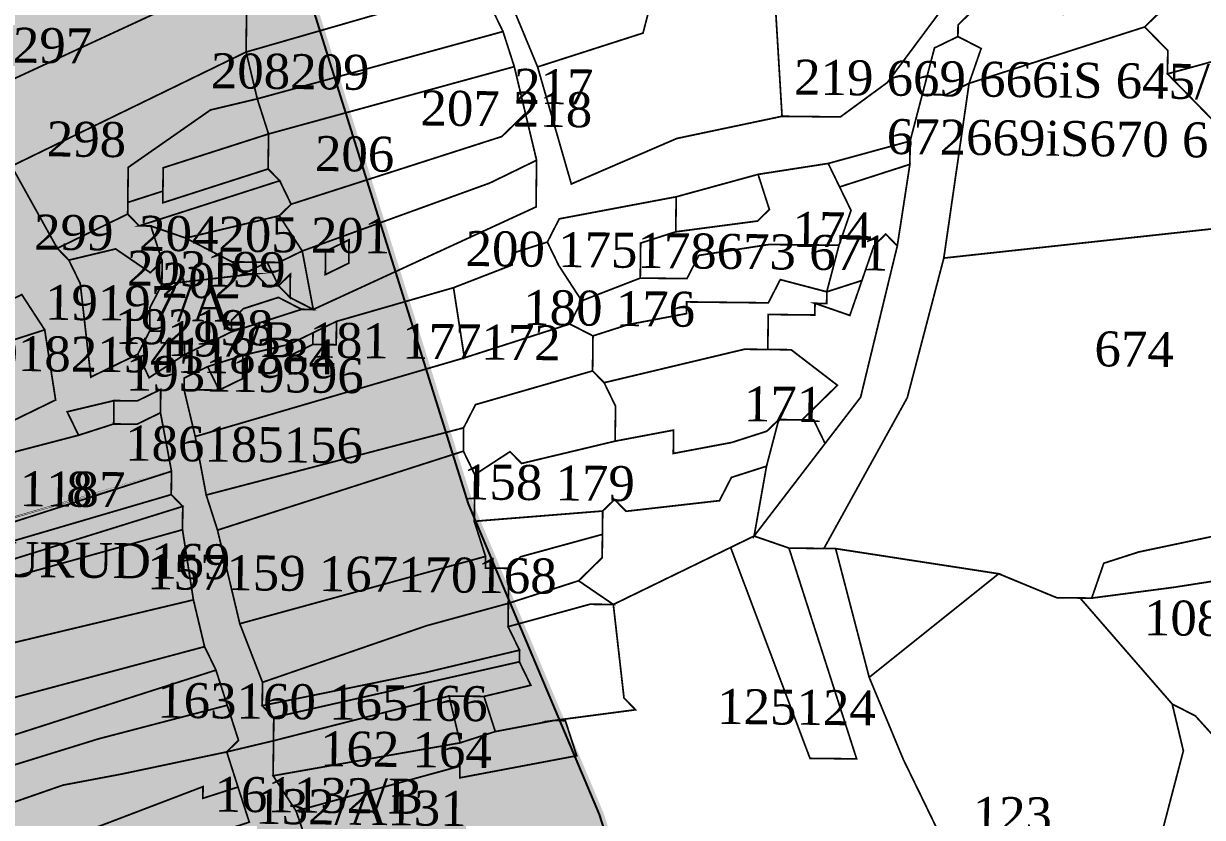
# Model space of a CAD drawing. Header units: metres. Extents: x 294533 to 301305, y 1963486 to 1977426.
# Drawn here: x 300433.3 to 300839.4, y 1966173.5 to 1966447 of the extents above; entities that cross this region are included whole.
import ezdxf

# ---------------------------------------------------------------- set-up
doc = ezdxf.new("R2010")
doc.units = ezdxf.units.M
for name, color, linetype in [('500M CRZ LINE', 11, 'Continuous'), ('NDZ-500M FROM CRZ', 2, 'Continuous'), ('SURVEY NO.', 7, 'Continuous'), ('SURVEY PLOT BOUNDARY', 35, 'Continuous')]:
    doc.layers.add(name, color=color, linetype=linetype)
doc.styles.get("Standard").update_dxf_attribs({"font": 'times.ttf'})

# ---------------------------------------------------------------- blocks, each defined once
blk = doc.blocks.new('45')
at = {"layer": 'NDZ-500M FROM CRZ'}
h = blk.add_hatch(dxfattribs=at)
h.set_pattern_fill('CROSS', color=256, scale=3.014525, angle=-0.6324)
h.set_pattern_definition([(359.36762, (281684.086, 1962845.993), (19.352338, 18.929796), [9.571116, -28.71335]), (89.36762, (281688.818, 1962841.155), (-18.929796, 19.352338), [9.571116, -28.71335])])
h.paths.add_polyline_path([(300691.31, 1965988.48), (300631.68, 1966174.54), (300586.64, 1966281.57), (300530.34, 1966461.07), (300471.96, 1966634.58), (300405.51, 1966804.15), (300367.05, 1966961.35), (300346.13, 1967027.39), (300337.62, 1967025.99), (300295.84, 1967023.42), (300255.36, 1967038.96), (300213.21, 1967043.45), (300166.47, 1967071.07), (300076.61, 1967175.81), (300040.48, 1967234.29), (299996.94, 1967295.07), (299945.31, 1967351.92), (299927.51, 1967370.7), (299905.39, 1967376.48), (299878.61, 1967367.88), (299888.92, 1967340.48), (299916.34, 1967275.86), (299920.22, 1967263.76), (299935.72, 1967211.33), (299959.39, 1967170.87), (299959.35, 1967166.85), (299967.25, 1967154.7), (299971.14, 1967142.6), (299974.98, 1967126.48), (299978.91, 1967118.39), (299994.58, 1967082.04), (299994.54, 1967078.02), (299998.43, 1967065.92), (300002.36, 1967057.83), (300013.97, 1967017.51), (300025.76, 1966993.26), (300029.73, 1966989.19), (300037.68, 1966981.07), (300053.49, 1966956.77), (300061.26, 1966932.57), (300069.17, 1966920.42), (300073.05, 1966908.32), (300072.92, 1966896.26), (300076.81, 1966884.15), (300080.69, 1966872.05), (300080.42, 1966847.94), (300088.37, 1966839.81), (300092.26, 1966827.7), (300096.15, 1966815.6), (300099.99, 1966799.48), (300103.87, 1966787.38), (300103.78, 1966779.34), (300107.71, 1966771.25), (300107.49, 1966751.16), (300110.27, 1966751.13), (300111.51, 1966751.11), (300111.47, 1966747.09), (300126.96, 1966694.66), (300134.78, 1966674.48), (300142.51, 1966646.25), (300162.16, 1966605.84), (300162.03, 1966593.78), (300173.73, 1966561.49), (300177.7, 1966557.43), (300181.63, 1966549.34), (300189.54, 1966537.19), (300193.42, 1966525.09), (300197.4, 1966521.03), (300205.21, 1966500.84), (300205.12, 1966492.8), (300209.1, 1966488.74), (300213.03, 1966480.66), (300212.94, 1966472.62), (300216.78, 1966456.5), (300216.65, 1966444.44), (300220.53, 1966432.33), (300220.4, 1966420.28), (300232.19, 1966396.03), (300232.15, 1966392.01), (300236.12, 1966387.94), (300236.08, 1966383.92), (300240.05, 1966379.86), (300243.98, 1966371.78), (300247.87, 1966359.67), (300251.75, 1966347.57), (300255.64, 1966335.47), (300259.61, 1966331.4), (300259.48, 1966319.35), (300263.32, 1966303.22), (300263.19, 1966291.17), (300290.56, 1966222.52), (300306.2, 1966182.15), (300306.15, 1966178.13), (300325.76, 1966133.7), (300353.09, 1966061.04), (300356.98, 1966048.93), (300360.91, 1966040.85), (300360.86, 1966036.83), (300364.79, 1966028.75), (300368.72, 1966020.66), (300368.59, 1966008.61), (300372.56, 1966004.54), (300372.43, 1965992.48), (300376.41, 1965988.42), (300376.27, 1965976.36), (300380.2, 1965968.28), (300384.09, 1965956.18), (300388.06, 1965952.11), (300388.02, 1965948.09), (300393.85, 1965929.94), (300395.83, 1965927.91), (300395.79, 1965923.89), (300399.68, 1965911.78), (300402.35, 1965911.75), (300403.69, 1965911.74), (300403.65, 1965907.72), (300407.54, 1965895.62), (300407.49, 1965891.6), (300411.42, 1965883.51), (300415.31, 1965871.41), (300419.19, 1965859.31), (300423.12, 1965851.23), (300423.08, 1965847.21), (300431.03, 1965839.08), (300438.93, 1965826.93), (300438.89, 1965822.91), (300446.79, 1965810.76), (300454.65, 1965794.6), (300458.63, 1965790.53), (300458.54, 1965782.5), (300466.44, 1965770.35), (300466.4, 1965766.33), (300474.17, 1965742.12), (300474.08, 1965734.08), (300478.01, 1965726), (300481.85, 1965709.88), (300485.74, 1965697.78), (300489.67, 1965689.69), (300493.55, 1965677.59), (300497.44, 1965665.49), (300501.33, 1965653.38), (300505.26, 1965645.3), (300505.21, 1965641.28), (300512.98, 1965617.08), (300516.96, 1965613.01), (300520.84, 1965600.91), (300524.73, 1965588.81), (300535.27, 1965572.61), (300535.27, 1965572.61), (300536.61, 1965572.6), (300536.56, 1965568.58), (300540.45, 1965556.47), (300548.44, 1965552.37), (300560.41, 1965544.19), (300560.37, 1965540.17), (300568.31, 1965532.05), (300580.28, 1965523.88), (300598.73, 1965495.53), (300600.07, 1965495.52), (300600.02, 1965491.5), (300607.97, 1965483.37), (300615.87, 1965471.22), (300619.89, 1965471.18), (300623.78, 1965459.08), (300627.71, 1965450.99), (300639.68, 1965442.82), (300655.49, 1965418.53), (300659.42, 1965410.44), (300663.39, 1965406.38), (300667.32, 1965398.3), (300679.18, 1965380.08), (300679.11, 1965374.05), (300683.09, 1965369.98), (300686.97, 1965357.88), (300686.93, 1965353.86), (300690.86, 1965345.78), (300690.77, 1965337.74), (300694.79, 1965337.69), (300714.3, 1965285.22), (300722.16, 1965269.05), (300737.75, 1965224.66), (300741.73, 1965220.6), (300745.61, 1965208.49), (300745.48, 1965196.44), (300749.32, 1965180.31), (300752.94, 1965144.09), (300756.78, 1965127.97), (300756.52, 1965103.86), (300752.36, 1965091.84), (300752.19, 1965075.76), (300748.03, 1965063.75), (300743.88, 1965051.74), (300739.73, 1965039.72), (300735.58, 1965027.71), (300727.41, 1965015.74), (300727.19, 1964995.64), (300739.15, 1964987.47), (300747.06, 1964975.32), (300755.01, 1964967.19), (300758.89, 1964955.09), (300766.8, 1964942.94), (300766.75, 1964938.92), (300770.73, 1964934.86), (300774.66, 1964926.78), (300778.54, 1964914.67), (300782.43, 1964902.57), (300786.31, 1964890.47), (300786.18, 1964878.41), (300790.07, 1964866.31), (300793.95, 1964854.21), (300797.97, 1964854.16), (300797.88, 1964846.12), (300801.81, 1964838.04), (300805.7, 1964825.94), (300809.58, 1964813.83), (300813.47, 1964801.73), (300813.34, 1964789.67), (300817.31, 1964785.61), (300817.09, 1964765.51), (300821.02, 1964757.43), (300820.89, 1964745.37), (300828.66, 1964721.16), (300828.08, 1964668.91), (300832.01, 1964660.83), (300843.98, 1964652.66), (300851.93, 1964644.53), (300859.83, 1964632.38), (300863.72, 1964620.28), (300867.65, 1964612.2), (300871.67, 1964612.15), (300875.55, 1964600.05), (300879.48, 1964591.96), (300887.34, 1964575.8), (300887.3, 1964571.78), (300891.18, 1964559.68), (300895.07, 1964547.57), (300899, 1964539.49), (300898.96, 1964535.47), (300906.82, 1964519.3), (300918.61, 1964495.05), (300922.54, 1964486.97), (300926.42, 1964474.87), (300930.31, 1964462.77), (300930.22, 1964454.73), (300938.04, 1964434.54), (300937.9, 1964422.48), (300941.83, 1964414.4), (300941.79, 1964410.38), (300945.76, 1964406.32), (300949.74, 1964402.25), (300957.69, 1964394.12), (300965.59, 1964381.98), (300973.49, 1964369.83), (300977.47, 1964365.77), (300985.42, 1964357.64), (300989.3, 1964345.54), (300997.21, 1964333.39), (301003.04, 1964315.23), (301005.02, 1964313.2), (301016.99, 1964305.03), (301020.97, 1964300.97), (301028.92, 1964292.84), (301036.86, 1964284.71), (301044.81, 1964276.58), (301052.72, 1964264.44), (301056.69, 1964260.37), (301056.65, 1964256.35), (301064.55, 1964244.21), (301068.48, 1964236.12), (301072.46, 1964232.06), (301072.41, 1964228.04), (301076.34, 1964219.96), (301080.32, 1964215.89), (301080.27, 1964211.87), (301084.2, 1964203.79), (301084.11, 1964195.75), (301088.04, 1964187.67), (301088, 1964183.65), (301091.97, 1964179.58), (301095.86, 1964167.48), (301103.54, 1964135.24), (301107.47, 1964127.15), (301111.36, 1964115.05), (301111.31, 1964111.03), (301123.15, 1964090.8), (301143.02, 1964070.48), (301147, 1964066.42), (301150.97, 1964062.36), (301158.92, 1964054.23), (301162.85, 1964046.14), (301166.82, 1964042.08), (301174.77, 1964033.95), (301178.7, 1964025.87), (301186.65, 1964017.74), (301193.19, 1964610.32), (301169.73, 1964669.16), (301146.87, 1964730.59), (301122.68, 1964776.21), (301104.01, 1964861.65), (301074.57, 1964969.7), (301049.22, 1965040.33), (301053.91, 1965100.57), (301047.16, 1965217.23), (301018.74, 1965326.51), (300977.17, 1965431.06), (300930.14, 1965540.11), (300905.45, 1965587.03), (300851.05, 1965657.56), (300803.49, 1965718.39), (300768.21, 1965799.18), (300737.12, 1965896)])
at = {"layer": '500M CRZ LINE', "ltscale": 0.1, "const_width": 3.01, "flags": 128}
blk.add_lwpolyline([(300346.13, 1967027.39), (300367.05, 1966961.35), (300405.51, 1966804.15), (300471.96, 1966634.58), (300530.34, 1966461.07), (300586.64, 1966281.57), (300631.68, 1966174.54), (300691.31, 1965988.48), (300737.12, 1965896), (300768.21, 1965799.18), (300803.49, 1965718.39), (300851.05, 1965657.56), (300905.45, 1965587.03)], dxfattribs=at)
at = {"layer": 'NDZ-500M FROM CRZ', "flags": 128}
blk.add_lwpolyline([(300905.45, 1965587.03), (300851.05, 1965657.56), (300803.49, 1965718.39), (300768.21, 1965799.18), (300737.12, 1965896), (300691.31, 1965988.48), (300631.68, 1966174.54), (300586.64, 1966281.57), (300530.34, 1966461.07), (300471.96, 1966634.58), (300405.51, 1966804.15), (300367.05, 1966961.35), (300346.13, 1967027.39)], dxfattribs=at)
at = {"layer": 'SURVEY PLOT BOUNDARY', "lineweight": 18, "const_width": 0.603}
for points in [[(300401.65, 1966454.45), (300405.53, 1966442.35), (300417.37, 1966422.12), (300429.16, 1966397.87), (300444.92, 1966369.56), (300448.9, 1966365.49), (300452.83, 1966357.41), (300456.49, 1966325.21), (300472.65, 1966333.07), (300476.58, 1966324.99), (300488.73, 1966332.9), (300504.89, 1966340.76), (300529.09, 1966348.53), (300533.11, 1966348.49), (300609.87, 1966383.82), (300610.05, 1966399.9), (300606.21, 1966416.02), (300602.37, 1966432.14), (300598.48, 1966444.24), (300590.62, 1966460.41)], [(300598.66, 1966460.32), (300610.4, 1966432.05), (300622.02, 1966391.72), (300658.36, 1966407.4), (300694.62, 1966415.04), (300714.71, 1966414.82), (300730.92, 1966426.7), (300763.56, 1966470.56)], [(300767.45, 1966458.46), (300755.26, 1966446.53), (300755.21, 1966442.51), (300747.13, 1966438.58), (300742.94, 1966422.55), (300738.74, 1966406.51), (300710.52, 1966398.79), (300686.36, 1966395.03), (300658.14, 1966387.3), (300617.86, 1966379.71), (300613.76, 1966371.71), (300601.66, 1966367.83), (300601.61, 1966363.81), (300581.43, 1966355.99), (300541.11, 1966344.38), (300533.02, 1966340.45), (300524.94, 1966336.52), (300508.82, 1966332.67), (300496.72, 1966328.79), (300488.64, 1966324.86), (300488.6, 1966320.84), (300492.44, 1966304.71), (300496.23, 1966284.57), (300500.12, 1966272.47), (300507.8, 1966240.23), (300515.62, 1966220.04), (300515.53, 1966212), (300519.5, 1966207.94), (300519.42, 1966199.9), (300503.3, 1966196.06), (300507.36, 1966200.03), (300503.47, 1966212.13), (300499.59, 1966224.24), (300495.66, 1966232.32), (300491.82, 1966248.44), (300488.06, 1966272.6), (300488.15, 1966280.64), (300484.18, 1966284.71), (300484.27, 1966292.74), (300480.47, 1966312.89), (300480.56, 1966320.93), (300472.48, 1966316.99), (300464.44, 1966317.08), (300464.35, 1966309.04), (300464.44, 1966317.08), (300448.32, 1966313.24), (300452.25, 1966305.16), (300363.57, 1966282.02)], [(300428.18, 1966309.44), (300444.34, 1966317.31), (300440.59, 1966341.47), (300432.69, 1966353.61)], [(300546.66, 1966119.2), (300527.19, 1966175.69), (300583.63, 1966191.15), (300583.58, 1966187.13), (300623.86, 1966194.73), (300619.97, 1966206.83), (300615.96, 1966206.87), (300644.13, 1966210.58), (300640.16, 1966214.65), (300636.49, 1966246.85), (300676.9, 1966266.5), (300704.24, 1966193.84), (300720.31, 1966193.66), (300697, 1966266.28), (300709.05, 1966266.14), (300713.07, 1966266.1), (300724.64, 1966221.75), (300736.39, 1966193.48), (300748.18, 1966169.23)], [(300713.07, 1966266.1), (300709.05, 1966266.14), (300713.07, 1966266.1)], [(300511.07, 1966171.85), (300507.18, 1966183.95), (300503.3, 1966196.06), (300519.42, 1966199.9), (300519.28, 1966187.84), (300527.19, 1966175.69), (300546.66, 1966119.2)]]:
    blk.add_lwpolyline(points, dxfattribs=at)
for points in [[(300562.8, 1966488.86), (300570.7, 1966476.71), (300582.8, 1966480.59), (300590.62, 1966460.41), (300509.98, 1966437.18), (300510.15, 1966453.26), (300502.21, 1966461.38), (300502.29, 1966469.42)], [(300714.71, 1966414.82), (300694.62, 1966415.04), (300691.22, 1966471.36), (300751.68, 1966486.77), (300763.56, 1966470.56), (300730.92, 1966426.7)], [(300502.21, 1966461.38), (300417.37, 1966422.12), (300405.53, 1966442.35), (300502.43, 1966481.48), (300502.29, 1966469.42)], [(300650.9, 1966459.74), (300646.71, 1966443.71), (300610.4, 1966432.05), (300598.66, 1966460.32), (300622.86, 1966468.09), (300626.74, 1966455.99), (300634.78, 1966455.9), (300634.96, 1966471.98), (300647.06, 1966475.87)], [(300847.34, 1966413.36), (300843.32, 1966413.4), (300827.42, 1966429.66), (300855.64, 1966437.38), (300867.83, 1966449.31), (300855.91, 1966461.5), (300876.18, 1966477.36), (300884.21, 1966477.27), (300892.21, 1966473.16), (300892.12, 1966465.12), (300867.7, 1966437.25)], [(300658.36, 1966407.4), (300622.02, 1966391.72), (300610.4, 1966432.05), (300646.71, 1966443.71), (300650.9, 1966459.74), (300691.22, 1966471.36), (300694.62, 1966415.04)], [(300509.98, 1966437.18), (300429.16, 1966397.87), (300417.37, 1966422.12), (300502.21, 1966461.38), (300510.15, 1966453.26)], [(300598.48, 1966444.24), (300513.82, 1966421.06), (300509.98, 1966437.18), (300590.62, 1966460.41)], [(300855.64, 1966437.38), (300827.42, 1966429.66), (300827.51, 1966437.69), (300819.56, 1966445.82), (300823.62, 1966449.8), (300835.77, 1966457.7), (300855.91, 1966461.5), (300867.83, 1966449.31)], [(300783.48, 1966454.26), (300791.47, 1966450.15), (300807.64, 1966458.01), (300815.63, 1966453.91), (300835.77, 1966457.7), (300823.62, 1966449.8), (300819.56, 1966445.82), (300807.46, 1966441.94), (300759.05, 1966426.39), (300763.21, 1966438.4), (300755.21, 1966442.51), (300755.26, 1966446.53), (300767.45, 1966458.46)], [(300602.37, 1966432.14), (300517.7, 1966408.95), (300513.82, 1966421.06), (300598.48, 1966444.24)], [(300850.96, 1966377.14), (300750.35, 1966366.19), (300759.05, 1966426.39), (300807.46, 1966441.94), (300819.56, 1966445.82), (300827.51, 1966437.69), (300827.42, 1966429.66), (300843.32, 1966413.4)], [(300759.05, 1966426.39), (300750.97, 1966422.46), (300742.94, 1966422.55), (300747.13, 1966438.58), (300755.21, 1966442.51), (300763.21, 1966438.4)], [(300469.17, 1966381.35), (300444.92, 1966369.56), (300429.16, 1966397.87), (300509.98, 1966437.18), (300513.82, 1966421.06), (300497.7, 1966417.22), (300469.34, 1966397.43), (300469.21, 1966385.37)], [(300598.08, 1966408.07), (300525.48, 1966384.75), (300521.55, 1966392.83), (300517.57, 1966396.9), (300517.7, 1966408.95), (300602.37, 1966432.14), (300606.21, 1966416.02)], [(300759.05, 1966426.39), (300750.35, 1966366.19), (300737.76, 1966318.09), (300709.05, 1966266.14), (300697, 1966266.28), (300684.99, 1966270.43), (300709.45, 1966302.32), (300721.69, 1966318.26), (300734.32, 1966370.38), (300738.65, 1966398.48), (300738.74, 1966406.51), (300742.94, 1966422.55), (300750.97, 1966422.46)], [(300481.31, 1966389.26), (300469.21, 1966385.37), (300469.34, 1966397.43), (300497.7, 1966417.22), (300513.82, 1966421.06), (300517.7, 1966408.95), (300481.4, 1966397.3)], [(300593.88, 1966392.03), (300529.32, 1966368.63), (300521.41, 1966380.77), (300525.48, 1966384.75), (300598.08, 1966408.07), (300606.21, 1966416.02), (300610.05, 1966399.9), (300601.97, 1966395.96)], [(300517.57, 1966396.9), (300481.27, 1966385.24), (300481.31, 1966389.26), (300481.4, 1966397.3), (300517.7, 1966408.95)], [(300738.65, 1966398.48), (300714.45, 1966390.7), (300710.52, 1966398.79), (300738.74, 1966406.51)], [(300609.87, 1966383.82), (300533.11, 1966348.49), (300529.32, 1966368.63), (300593.88, 1966392.03), (300601.97, 1966395.96), (300610.05, 1966399.9)], [(300665.96, 1966367.12), (300661.85, 1966359.12), (300645.77, 1966359.3), (300645.91, 1966371.36), (300658.01, 1966375.25), (300686.18, 1966378.96), (300690.25, 1966382.93), (300686.36, 1966395.03), (300710.52, 1966398.79), (300714.45, 1966390.7), (300718.38, 1966382.62), (300714.23, 1966370.61), (300690.11, 1966370.87)], [(300521.55, 1966392.83), (300473.14, 1966377.29), (300469.17, 1966381.35), (300469.21, 1966385.37), (300481.31, 1966389.26), (300481.27, 1966385.24), (300517.57, 1966396.9)], [(300738.65, 1966398.48), (300734.32, 1966370.38), (300730.35, 1966374.45), (300726.28, 1966370.47), (300722.13, 1966358.46), (300710.03, 1966354.57), (300709.99, 1966350.55), (300705.97, 1966350.6), (300705.92, 1966346.58), (300697.89, 1966346.67), (300689.85, 1966346.76), (300689.71, 1966334.7), (300681.68, 1966334.79), (300633.32, 1966323.26), (300629.34, 1966327.32), (300629.48, 1966339.38), (300641.58, 1966343.27), (300661.72, 1966347.07), (300661.76, 1966351.09), (300689.89, 1966350.77), (300694, 1966358.77), (300710.03, 1966354.57), (300714.23, 1966370.61), (300718.38, 1966382.62), (300714.45, 1966390.7)], [(300686.18, 1966378.96), (300658.01, 1966375.25), (300658.14, 1966387.3), (300686.36, 1966395.03), (300690.25, 1966382.93)], [(300521.41, 1966380.77), (300489.17, 1966373.09), (300477.16, 1966377.24), (300473.14, 1966377.29), (300521.55, 1966392.83), (300525.48, 1966384.75)], [(300645.77, 1966359.3), (300625.59, 1966351.48), (300617.69, 1966363.63), (300613.76, 1966371.71), (300617.86, 1966379.71), (300658.14, 1966387.3), (300658.01, 1966375.25), (300645.91, 1966371.36)], [(300477.16, 1966377.24), (300481.05, 1966365.14), (300476.98, 1966361.16), (300465.02, 1966369.34), (300448.9, 1966365.49), (300444.92, 1966369.56), (300469.17, 1966381.35), (300473.14, 1966377.29)], [(300529.32, 1966368.63), (300521.23, 1966364.7), (300517.22, 1966364.74), (300509.18, 1966364.83), (300505.16, 1966364.87), (300489.17, 1966373.09), (300521.41, 1966380.77)], [(300489.17, 1966373.09), (300505.16, 1966364.87), (300509.13, 1966360.81), (300513.15, 1966360.77), (300480.96, 1966357.1), (300481.05, 1966365.14), (300477.16, 1966377.24)], [(300734.32, 1966370.38), (300721.69, 1966318.26), (300709.45, 1966302.32), (300705.52, 1966310.4), (300701.5, 1966310.45), (300705.57, 1966314.42), (300713.69, 1966322.37), (300697.75, 1966334.61), (300689.71, 1966334.7), (300689.85, 1966346.76), (300697.89, 1966346.67), (300705.92, 1966346.58), (300705.97, 1966350.6), (300717.98, 1966346.44), (300722.13, 1966358.46), (300726.28, 1966370.47), (300730.35, 1966374.45)], [(300797.29, 1966249.09), (300789.25, 1966249.18), (300769.25, 1966257.44), (300713.07, 1966266.1), (300709.05, 1966266.14), (300737.76, 1966318.09), (300750.35, 1966366.19), (300850.96, 1966377.14), (300854.71, 1966352.98), (300861.95, 1966280.54), (300853.82, 1966272.59), (300817.56, 1966264.95), (300805.46, 1966261.06), (300801.31, 1966249.05)], [(300545.35, 1966364.43), (300537.27, 1966360.5), (300537.35, 1966368.54), (300545.44, 1966372.47)], [(300537.35, 1966368.54), (300537.27, 1966360.5), (300545.35, 1966364.43), (300545.44, 1966372.47)], [(300621.48, 1966343.49), (300585.18, 1966331.83), (300581.43, 1966355.99), (300601.61, 1966363.81), (300601.66, 1966367.83), (300613.76, 1966371.71), (300617.69, 1966363.63), (300625.59, 1966351.48)], [(300714.23, 1966370.61), (300710.03, 1966354.57), (300694, 1966358.77), (300689.89, 1966350.77), (300661.76, 1966351.09), (300661.72, 1966347.07), (300641.58, 1966343.27), (300629.48, 1966339.38), (300621.48, 1966343.49), (300625.59, 1966351.48), (300645.77, 1966359.3), (300661.85, 1966359.12), (300665.96, 1966367.12), (300690.11, 1966370.87)], [(300465.02, 1966369.34), (300476.98, 1966361.16), (300481.05, 1966365.14), (300480.96, 1966357.1), (300476.85, 1966349.11), (300476.76, 1966341.07), (300472.65, 1966333.07), (300456.49, 1966325.21), (300452.83, 1966357.41), (300448.9, 1966365.49)], [(300533.11, 1966348.49), (300525.12, 1966352.59), (300525.21, 1966360.63), (300521.15, 1966356.66), (300517.22, 1966364.74), (300509.13, 1966360.81), (300505.16, 1966364.87), (300509.18, 1966364.83), (300517.22, 1966364.74), (300521.23, 1966364.7), (300529.32, 1966368.63)], [(300521.15, 1966356.66), (300517.13, 1966356.7), (300513.15, 1966360.77), (300509.13, 1966360.81), (300517.22, 1966364.74)], [(300521.15, 1966356.66), (300525.12, 1966352.59), (300533.11, 1966348.49), (300529.09, 1966348.53), (300521.1, 1966352.64), (300509, 1966348.75), (300504.94, 1966344.78), (300504.89, 1966340.76), (300488.73, 1966332.9), (300488.77, 1966336.91), (300480.74, 1966337), (300480.78, 1966341.02), (300476.76, 1966341.07), (300476.85, 1966349.11), (300480.96, 1966357.1), (300513.15, 1966360.77), (300517.13, 1966356.7)], [(300521.15, 1966356.66), (300525.21, 1966360.63), (300525.12, 1966352.59)], [(300722.13, 1966358.46), (300717.98, 1966346.44), (300705.97, 1966350.6), (300709.99, 1966350.55), (300710.03, 1966354.57)], [(300524.94, 1966336.52), (300524.9, 1966332.5), (300532.98, 1966336.43), (300541.02, 1966336.34), (300541.11, 1966344.38), (300581.43, 1966355.99), (300585.18, 1966331.83), (300492.44, 1966304.71), (300488.6, 1966320.84), (300500.65, 1966320.7), (300508.73, 1966324.63), (300508.82, 1966332.67)], [(300432.69, 1966353.61), (300440.59, 1966341.47), (300428.49, 1966337.58), (300428.54, 1966341.6), (300420.5, 1966341.69), (300416.39, 1966333.69), (300400.31, 1966333.87), (300400.36, 1966337.89), (300424.61, 1966349.68)], [(300529.09, 1966348.53), (300504.89, 1966340.76), (300504.94, 1966344.78), (300509, 1966348.75), (300521.1, 1966352.64)], [(300584.91, 1966307.71), (300496.23, 1966284.57), (300492.44, 1966304.71), (300585.18, 1966331.83), (300621.48, 1966343.49), (300629.48, 1966339.38), (300629.34, 1966327.32), (300589.02, 1966315.71)], [(300541.02, 1966336.34), (300532.98, 1966336.43), (300533.02, 1966340.45), (300541.11, 1966344.38)], [(300428.54, 1966341.6), (300428.49, 1966337.58), (300440.59, 1966341.47), (300444.34, 1966317.31), (300428.18, 1966309.44), (300428.27, 1966317.48), (300404.11, 1966313.73), (300400.14, 1966317.79), (300400.23, 1966325.83), (300396.16, 1966321.86), (300384.11, 1966321.99), (300384.2, 1966330.03), (300396.3, 1966333.92), (300396.25, 1966329.9), (300404.29, 1966329.81), (300400.31, 1966333.87), (300416.39, 1966333.69), (300420.5, 1966341.69)], [(300480.78, 1966341.02), (300480.74, 1966337), (300488.77, 1966336.91), (300488.73, 1966332.9), (300476.58, 1966324.99), (300472.65, 1966333.07), (300476.76, 1966341.07)], [(300532.98, 1966336.43), (300524.9, 1966332.5), (300524.94, 1966336.52), (300533.02, 1966340.45)], [(300681.68, 1966334.79), (300689.71, 1966334.7), (300697.75, 1966334.61), (300713.69, 1966322.37), (300705.57, 1966314.42), (300701.5, 1966310.45), (300693.47, 1966310.54), (300689.4, 1966306.56), (300677.3, 1966302.67), (300657.16, 1966298.88), (300657.25, 1966306.92), (300637.11, 1966303.12), (300637.25, 1966315.18), (300633.32, 1966323.26)], [(300508.73, 1966324.63), (300500.65, 1966320.7), (300496.72, 1966328.79), (300508.82, 1966332.67)], [(300500.65, 1966320.7), (300488.6, 1966320.84), (300488.64, 1966324.86), (300496.72, 1966328.79)], [(300637.11, 1966303.12), (300604.88, 1966295.43), (300600.9, 1966299.5), (300588.76, 1966291.59), (300584.83, 1966299.67), (300584.91, 1966307.71), (300589.02, 1966315.71), (300629.34, 1966327.32), (300633.32, 1966323.26), (300637.25, 1966315.18)], [(300472.39, 1966308.96), (300464.35, 1966309.04), (300464.44, 1966317.08), (300472.48, 1966316.99), (300480.56, 1966320.93), (300480.47, 1966312.89)], [(300464.35, 1966309.04), (300452.25, 1966305.16), (300448.32, 1966313.24), (300464.44, 1966317.08)], [(300484.27, 1966292.74), (300298.78, 1966238.51), (300290.7, 1966234.58), (300230.24, 1966219.17), (300193.89, 1966203.49), (300193.94, 1966207.51), (300190.09, 1966223.63), (300230.5, 1966243.29), (300294.98, 1966258.65), (300335.26, 1966266.25), (300363.57, 1966282.02), (300452.25, 1966305.16), (300464.35, 1966309.04), (300472.39, 1966308.96), (300480.47, 1966312.89)], [(300657.25, 1966306.92), (300657.16, 1966298.88), (300677.3, 1966302.67), (300689.4, 1966306.56), (300693.47, 1966310.54), (300689.27, 1966294.5), (300677.17, 1966290.62), (300673.06, 1966282.62), (300640.87, 1966278.96), (300636.89, 1966283.02), (300632.83, 1966279.05), (300588.58, 1966275.51), (300588.71, 1966287.57), (300588.76, 1966291.59), (300600.9, 1966299.5), (300604.88, 1966295.43), (300637.11, 1966303.12)], [(300709.45, 1966302.32), (300684.99, 1966270.43), (300689.27, 1966294.5), (300693.47, 1966310.54), (300701.5, 1966310.45), (300705.52, 1966310.4)], [(300584.83, 1966299.67), (300500.12, 1966272.47), (300496.23, 1966284.57), (300584.91, 1966307.71)], [(300592.46, 1966263.41), (300507.8, 1966240.23), (300500.12, 1966272.47), (300584.83, 1966299.67), (300588.76, 1966291.59), (300588.71, 1966287.57), (300588.58, 1966275.51)], [(300689.27, 1966294.5), (300684.99, 1966270.43), (300676.9, 1966266.5), (300636.49, 1966246.85), (300624.53, 1966255.02), (300632.65, 1966262.97), (300632.74, 1966271.01), (300632.83, 1966279.05), (300636.89, 1966283.02), (300640.87, 1966278.96), (300673.06, 1966282.62), (300677.17, 1966290.62)], [(300484.27, 1966292.74), (300302.75, 1966234.45), (300298.78, 1966238.51)], [(300302.75, 1966234.45), (300484.27, 1966292.74), (300484.18, 1966284.71), (300339.01, 1966242.09), (300302.71, 1966230.43)], [(300351.02, 1966237.94), (300306.64, 1966222.35), (300302.71, 1966230.43), (300339.01, 1966242.09), (300484.18, 1966284.71), (300488.15, 1966280.64)], [(300829.49, 1966252.75), (300801.31, 1966249.05), (300805.46, 1966261.06), (300817.56, 1966264.95), (300853.82, 1966272.59), (300861.86, 1966272.5), (300894.14, 1966284.2), (300922.1, 1966267.81), (300877.8, 1966260.26)], [(300488.06, 1966272.6), (300363.08, 1966237.8), (300310.61, 1966218.28), (300302.53, 1966214.35), (300294.54, 1966218.46), (300294.58, 1966222.48), (300290.7, 1966234.58), (300298.78, 1966238.51), (300302.75, 1966234.45), (300302.71, 1966230.43), (300306.64, 1966222.35), (300351.02, 1966237.94), (300488.15, 1966280.64)], [(300600.46, 1966259.3), (300592.42, 1966259.39), (300592.46, 1966263.41), (300588.58, 1966275.51), (300632.83, 1966279.05), (300632.74, 1966271.01), (300604.52, 1966263.28)], [(300411.22, 1966229.23), (300270.07, 1966186.57), (300221.67, 1966171.02), (300221.62, 1966167.01), (300209.52, 1966163.12), (300201.66, 1966179.29), (300165.23, 1966155.57), (300153.39, 1966175.8), (300197.82, 1966195.41), (300201.75, 1966187.32), (300242.12, 1966202.96), (300250.15, 1966202.87), (300294.54, 1966218.46), (300302.53, 1966214.35), (300310.61, 1966218.28), (300363.08, 1966237.8), (300488.06, 1966272.6), (300491.82, 1966248.44)], [(300624.53, 1966255.02), (300600.32, 1966247.24), (300600.46, 1966259.3), (300604.52, 1966263.28), (300632.74, 1966271.01), (300632.65, 1966262.97)], [(300720.31, 1966193.66), (300704.24, 1966193.84), (300676.9, 1966266.5), (300684.99, 1966270.43), (300697, 1966266.28)], [(300713.07, 1966266.1), (300769.25, 1966257.44), (300724.64, 1966221.75)], [(300592.46, 1966263.41), (300592.42, 1966259.39), (300600.46, 1966259.3), (300600.32, 1966247.24), (300572.1, 1966239.52), (300515.62, 1966220.04), (300507.8, 1966240.23)], [(300769.25, 1966257.44), (300789.25, 1966249.18), (300797.29, 1966249.09), (300829.04, 1966212.56), (300832.88, 1966196.44), (300824.49, 1966164.37), (300812.12, 1966136.37), (300787.83, 1966120.56), (300780.02, 1966140.74), (300776.09, 1966148.83), (300748.18, 1966169.23), (300736.39, 1966193.48), (300724.64, 1966221.75)], [(300956.31, 1966090.56), (300936.13, 1966082.74), (300920.32, 1966107.03), (300912.46, 1966123.2), (300884.68, 1966155.67), (300837.04, 1966208.45), (300829.04, 1966212.56), (300797.29, 1966249.09), (300801.31, 1966249.05), (300829.49, 1966252.75), (300877.8, 1966260.26), (300925.14, 1966179.34), (300936.93, 1966155.09), (300940.68, 1966130.93)], [(300636.49, 1966246.85), (300628.46, 1966246.93), (300600.24, 1966239.21), (300600.32, 1966247.24), (300624.53, 1966255.02)], [(300322.32, 1966185.99), (300221.53, 1966158.97), (300221.62, 1966167.01), (300221.67, 1966171.02), (300270.07, 1966186.57), (300411.22, 1966229.23), (300491.82, 1966248.44), (300495.66, 1966232.32)], [(300571.93, 1966223.44), (300515.53, 1966212), (300515.62, 1966220.04), (300572.1, 1966239.52), (300600.32, 1966247.24), (300600.24, 1966239.21), (300604.17, 1966231.12)], [(300615.96, 1966206.87), (300595.82, 1966203.07), (300591.93, 1966215.18), (300608.05, 1966219.02), (300604.12, 1966227.1), (300604.17, 1966231.12), (300600.24, 1966239.21), (300628.46, 1966246.93), (300636.49, 1966246.85), (300640.16, 1966214.65), (300644.13, 1966210.58)], [(300273.78, 1966158.39), (300225.38, 1966142.84), (300221.53, 1966158.97), (300322.32, 1966185.99), (300495.66, 1966232.32), (300499.59, 1966224.24), (300330.18, 1966169.83)], [(300604.12, 1966227.1), (300519.5, 1966207.94), (300515.53, 1966212), (300571.93, 1966223.44), (300604.17, 1966231.12)], [(300346.21, 1966165.63), (300245.38, 1966134.58), (300225.38, 1966142.84), (300273.78, 1966158.39), (300330.18, 1966169.83), (300499.59, 1966224.24), (300503.47, 1966212.13), (300459.13, 1966200.56)], [(300519.42, 1966199.9), (300519.5, 1966207.94), (300604.12, 1966227.1), (300608.05, 1966219.02), (300591.93, 1966215.18), (300579.88, 1966215.31)], [(300245.2, 1966118.51), (300229.08, 1966114.66), (300225.2, 1966126.77), (300241.36, 1966134.63), (300245.38, 1966134.58), (300346.21, 1966165.63), (300459.13, 1966200.56), (300503.47, 1966212.13), (300507.36, 1966200.03), (300503.3, 1966196.06), (300467.04, 1966188.42), (300446.9, 1966184.62), (300346.03, 1966149.55), (300289.54, 1966130.08), (300269.41, 1966126.28)], [(300583.72, 1966199.19), (300519.28, 1966187.84), (300519.42, 1966199.9), (300579.88, 1966215.31)], [(300595.82, 1966203.07), (300583.72, 1966199.19), (300579.88, 1966215.31), (300591.93, 1966215.18)], [(300884.68, 1966155.67), (300912.46, 1966123.2), (300920.32, 1966107.03), (300868.39, 1966135.75), (300860.17, 1966119.76), (300819.81, 1966104.12), (300807.53, 1966084.16), (300795.29, 1966068.21), (300787.79, 1966116.54), (300787.83, 1966120.56), (300812.12, 1966136.37), (300824.49, 1966164.37), (300832.88, 1966196.44), (300829.04, 1966212.56), (300837.04, 1966208.45)], [(300623.86, 1966194.73), (300583.58, 1966187.13), (300583.63, 1966191.15), (300527.19, 1966175.69), (300519.28, 1966187.84), (300583.72, 1966199.19), (300595.82, 1966203.07), (300615.96, 1966206.87), (300619.97, 1966206.83)], [(300507.18, 1966183.95), (300495.08, 1966180.07), (300495.13, 1966184.09), (300361.93, 1966133.3), (300228.86, 1966094.57), (300229.08, 1966114.66), (300245.2, 1966118.51), (300269.41, 1966126.28), (300289.54, 1966130.08), (300346.03, 1966149.55), (300446.9, 1966184.62), (300467.04, 1966188.42), (300503.3, 1966196.06)], [(300507.18, 1966183.95), (300511.07, 1966171.85), (300498.97, 1966167.96), (300486.87, 1966164.08), (300482.8, 1966160.1), (300369.83, 1966121.15), (300349.65, 1966113.33), (300232.79, 1966086.48), (300228.86, 1966094.57), (300361.93, 1966133.3), (300495.13, 1966184.09), (300495.08, 1966180.07)]]:
    blk.add_lwpolyline(points, close=True, dxfattribs=at)
at = {"layer": 'SURVEY NO.', "attachment_point": 7, "rotation": 359.3676}
for s, insert, char_height in [('297', (300429.55, 1966433.36), 12.058), ('208209', (300497.78, 1966424.56), 12.058), ('217', (300602.22, 1966419.39), 12.058), ('219 669 666iS 645/9645/11 688', (300698.72, 1966422.35), 12.0581), ('207 218', (300569.99, 1966411.71), 12.058), ('298', (300441.25, 1966401.07), 12.058), ('672669iS670 677678645/6682', (300730.65, 1966401.89), 12.0581), ('206', (300533.64, 1966396.03), 12.058), ('299', (300436.88, 1966368.96), 12.058), ('204205 201', (300473.05, 1966368.56), 12.058), ('174', (300698.14, 1966370.09), 12.058), ('200 175178673 671', (300585.53, 1966363.3), 12.0581), ('203199', (300468.89, 1966356.54), 12.058), ('202', (300480.91, 1966352.39), 12.058), ('19197/A', (300440.63, 1966344.8), 12.058), ('180 176', (300605.4, 1966342.98), 12.058), ('192198', (300464.65, 1966336.49), 12.058), ('197/B 181 177172', (300482.69, 1966332.27), 12.0581), ('312 190182194118384', (300372.11, 1966327.76), 12.0581), ('674', (300802.19, 1966328.75), 12.058), ('193119596', (300468.49, 1966320.37), 12.058), ('171', (300681.4, 1966309.98), 12.058), ('186185156', (300468.23, 1966296.25), 12.058), ('158 179', (300584.64, 1966282.91), 12.058), ('1187', (300431.88, 1966280.57), 12.058), ('8', (300447.96, 1966280.4), 12.06), ('314311301 193 MURUD169', (300290.95, 1966257.7), 12.0581), ('157159 167170168', (300475.78, 1966251.95), 12.0581), ('1085/A', (300819.25, 1966236.1), 12.058), ('163160 165166', (300479.31, 1966207.69), 12.0581), ('125124', (300672.21, 1966205.56), 12.058), ('162 164', (300535.39, 1966190.99), 12.058), ('161132/B', (300499.05, 1966175.31), 12.058), ('132/A131', (300513.07, 1966171.14), 12.058), ('123', (300760.23, 1966168.41), 12.058)]:
    blk.add_mtext(s, dxfattribs=dict(at, insert=insert, char_height=char_height))

msp = doc.modelspace()

# ---------------------------------------------------------------- block references
msp.add_blockref('45', (0, 0))

doc.saveas('drawing.dxf')
